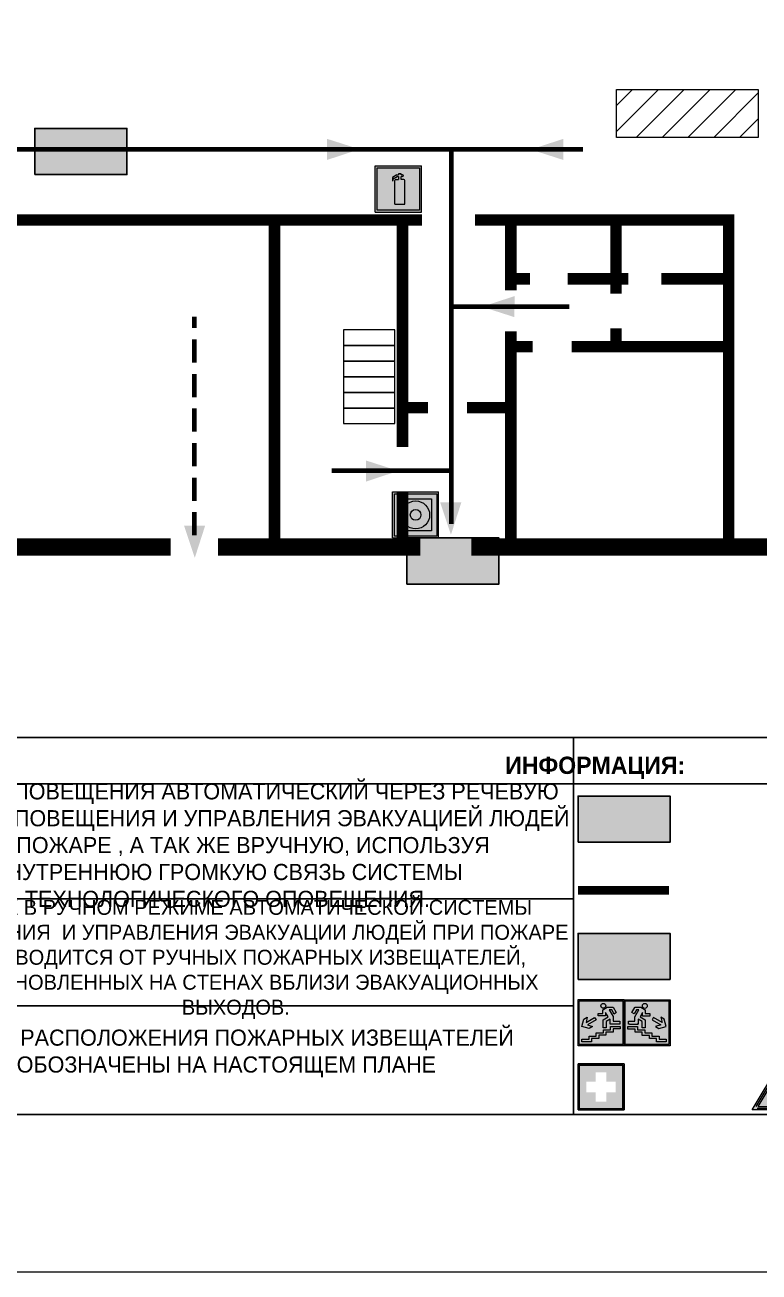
# Model space of a CAD drawing. Header units: millimetres. Extents: x 13810 to 67229, y 12374 to 21950.
# Drawn here: x 17640.9 to 17768.5, y 13755.1 to 13971.7 of the extents above; entities that cross this region are included whole.
import ezdxf

# ---------------------------------------------------------------- set-up
doc = ezdxf.new("R2010")
doc.units = ezdxf.units.MM
doc.linetypes.add('{ Wide Dash }', pattern=[12, 4, -2, 4, -2])
doc.layers.add('План_Штампы', color=7, linetype='Continuous')
doc.styles.add('обычный', font='arial.ttf')

# ---------------------------------------------------------------- blocks, each defined once
blk = doc.blocks.new('A$C3E6D3DDE')
at = {"lineweight": 5}
h = blk.add_hatch(color=40, dxfattribs=at)
h.paths.add_polyline_path([(24.1, 1.45), (16.46, -11.35), (31.74, -11.35)])
h.paths.add_polyline_path([(24.09, -0.46), (30.03, -10.41), (18.14, -10.41)], flags=16)
h.paths.add_polyline_path([(24.54, -3.08), (23.41, -6.02), (25.13, -5.01), (24.33, -8.5), (24.82, -8.27), (23.79, -9.86), (23.4, -8.04), (23.8, -8.43), (24.04, -6.29), (22.39, -7.25), (23.44, -3.08)], flags=0)
h = blk.add_hatch(color=256, dxfattribs=at)
h.paths.add_polyline_path([(24.37, 0.03, 0.567511), (23.82, 0.03), (17.59, -10.4, 0.582454), (17.86, -10.88), (30.32, -10.88, 0.582149), (30.6, -10.4)])
h.paths.add_polyline_path([(24.09, -0.46), (18.14, -10.41), (30.03, -10.41)], flags=16)
h.paths.add_polyline_path([(24.54, -3.08), (23.41, -6.02), (25.13, -5.01), (24.33, -8.5), (24.82, -8.27), (23.79, -9.86), (23.4, -8.04), (23.8, -8.43), (24.04, -6.29), (22.39, -7.25), (23.44, -3.08)], flags=0)
h = blk.add_hatch(color=40, dxfattribs=at)
h.paths.add_polyline_path([(24.09, -0.46), (18.14, -10.41), (30.03, -10.41)])
h.paths.add_polyline_path([(24.82, -8.27), (23.79, -9.86), (23.4, -8.04), (23.8, -8.43), (24.04, -6.29), (22.39, -7.25), (23.44, -3.08), (24.54, -3.08), (23.41, -6.02), (25.13, -5.01), (24.33, -8.5)], flags=16)
at = {"color": 40, "lineweight": 5}
for p, q in [((16.46, -11.35), (24.1, 1.45)), ((24.1, 1.45), (31.74, -11.35))]:
    blk.add_line(p, q, dxfattribs=at)
at = {"lineweight": 5}
for p, q in [((17.59, -10.4), (23.82, 0.03)), ((24.37, 0.03), (30.6, -10.4)), ((18.14, -10.41), (24.09, -0.46)), ((23.44, -3.08), (22.39, -7.25)), ((23.41, -6.02), (24.54, -3.08)), ((24.54, -3.08), (23.44, -3.08)), ((24.09, -0.46), (30.03, -10.41)), ((22.39, -7.25), (24.04, -6.29)), ((25.13, -5.01), (23.41, -6.02)), ((24.04, -6.29), (23.8, -8.43)), ((24.33, -8.5), (25.13, -5.01)), ((23.8, -8.43), (23.4, -8.04)), ((23.4, -8.04), (23.79, -9.86)), ((23.79, -9.86), (24.82, -8.27)), ((24.82, -8.27), (24.33, -8.5)), ((17.86, -10.88), (30.32, -10.88)), ((18.14, -10.41), (30.03, -10.41))]:
    blk.add_line(p, q, dxfattribs=at)
at = {"color": 50, "lineweight": 5}
blk.add_line((31.74, -11.35), (16.46, -11.35), dxfattribs=at)
blk = doc.blocks.new('A$C7B4425F7')
at = {"true_color": 0xffffff}
blk.add_hatch(color=7, dxfattribs=at).paths.add_polyline_path([(0, 0), (-16, 0), (-16, -8), (0, -8)])
h = blk.add_hatch(color=126)
h.paths.add_polyline_path([(-0.2, -0.2), (-15.8, -0.2), (-15.8, -7.8), (-0.2, -7.8)])
h.paths.add_polyline_path([(-11.76, -2.03), (-11.76, -3.66), (-11.17, -3.66, -0.568275), (-11.17, -6.18), (-12.58, -6.18), (-12.58, -2.03)], flags=16)
h.paths.add_polyline_path([(-13.33, -4.12, -0.495768), (-13.59, -6.18), (-15.03, -6.18), (-15.03, -2.03), (-13.59, -2.03, -0.487973)], flags=16)
h.paths.add_polyline_path([(-10.25, -2.03), (-9.48, -2.03), (-9.48, -6.18), (-10.25, -6.18)], flags=16)
h.paths.add_polyline_path([(-13.84, -3.69), (-14.24, -3.69), (-14.24, -3.03), (-13.9, -3.03, -0.692621)], flags=0)
h.paths.add_polyline_path([(-9.15, -2.03), (-8.4, -2.03), (-8.04, -3.07), (-7.68, -2.03), (-6.93, -2.03), (-7.64, -4.1), (-6.93, -6.18), (-7.68, -6.18), (-8.04, -5.14), (-8.4, -6.18), (-9.15, -6.18), (-8.44, -4.1)], flags=16)
h.paths.add_polyline_path([(-11.76, -4.46), (-11.42, -4.46, -0.692621), (-11.36, -5.12), (-11.76, -5.12)], flags=0)
h.paths.add_polyline_path([(-13.9, -5.2), (-14.24, -5.2), (-14.24, -4.55), (-13.84, -4.55, -0.708038)], flags=0)
edge = h.paths.add_edge_path(flags=16)
edge.add_ellipse((-5.51, -4.08), major_axis=(0, 2.05), ratio=0.586184, start_angle=0, end_angle=360)
edge = h.paths.add_edge_path(flags=0)
edge.add_ellipse((-5.51, -4.08), major_axis=(0, 1.14), ratio=0.454828, start_angle=0, end_angle=360)
h.paths.add_polyline_path([(-4.13, -4.96, 0.377264), (-3.48, -4.52, 0.0555), (-3.16, -2.03), (-1.66, -2.03), (-1.66, -4.96), (-0.96, -4.96), (-0.96, -7.01), (-1.75, -7.01), (-1.75, -6.18), (-3.3, -6.18), (-3.3, -7.02), (-4.13, -7.02)], flags=16)
h.paths.add_polyline_path([(-2.73, -2.91), (-2.28, -2.91), (-2.28, -4.96), (-3.05, -4.96, 0.079136)], flags=0)
at = {"color": 126}
blk.add_lwpolyline([(-16, -8), (0, -8), (0, 0), (-16, 0)], close=True, dxfattribs=at)
blk = doc.blocks.new('A$C18900ED3')
h = blk.add_hatch(color=126)
h.paths.add_polyline_path([(-0.18, -0.18), (-7.02, -0.18), (-7.02, -7.02), (-0.18, -7.02)])
h.paths.add_polyline_path([(-5.89, -4.46), (-5.89, -2.77), (-4.46, -2.77), (-4.46, -1.31), (-2.77, -1.31), (-2.77, -2.77), (-1.33, -2.77), (-1.33, -4.46), (-2.77, -4.46), (-2.77, -5.89), (-4.46, -5.89), (-4.46, -4.46)], flags=16)
at = {"color": 126}
for p, q in [((-7.2, 0), (-7.2, -7.2)), ((0, 0), (-7.2, 0)), ((0, -7.2), (0, 0)), ((-7.02, -7.02), (-7.02, -0.18)), ((-7.02, -0.18), (-0.18, -0.18)), ((-0.18, -0.18), (-0.18, -7.02)), ((-7.2, -7.2), (0, -7.2)), ((-0.18, -7.02), (-7.02, -7.02))]:
    blk.add_line(p, q, dxfattribs=at)
blk = doc.blocks.new('вниз 3')
at = {"lineweight": 0, "true_color": 0xffffff}
h = blk.add_hatch(color=7, dxfattribs=at)
h.dxf.hatch_style = 1
h.paths.add_polyline_path([(40997.5, -4475.69), (40997.25, -4475.28), (40995.76, -4476.15), (40995.97, -4475.23), (40995.39, -4475.56), (40995.05, -4476.83), (40996.33, -4477.17), (40996.91, -4476.83), (40996, -4476.55)], flags=0)
h.paths.add_polyline_path([(40999.81, -4473.95), (41000.22, -4473.95), (41000.64, -4474.67), (41001.03, -4474.43), (41000.46, -4473.49), (41000.42, -4473.49), (40999.43, -4473.49), (40998.68, -4473.92), (40998.68, -4474.57), (40997.88, -4474.57), (40997.88, -4475), (40999.14, -4475), (40999.14, -4474.43), (40999.14, -4474.38), (40999.59, -4475.15), (40998.72, -4475.67), (40998.72, -4477.06), (40999.24, -4477.06), (40999.24, -4475.96), (40999.95, -4475.56), (40999.95, -4476.43), (41001.61, -4476.43), (41001.61, -4475.88), (41000.47, -4475.88), (41000.47, -4475.12)], flags=0)
h.paths.add_polyline_path([(40999.2, -4473.24, 1), (40998.35, -4473.24, 1)], flags=0)
h.paths.add_polyline_path([(41000.46, -4477.26), (41001.69, -4477.26), (41001.69, -4476.84), (41000.03, -4476.84), (41000.03, -4477.39), (40998.78, -4477.39), (40998.78, -4477.95), (40997.53, -4477.95), (40997.53, -4478.5), (40996.29, -4478.5), (40996.29, -4479.06), (40995.05, -4479.06), (40995.05, -4479.48), (40995.29, -4479.48), (40996.72, -4479.48), (40996.72, -4478.92), (40997.97, -4478.92), (40997.97, -4478.36), (40999.2, -4478.36), (40999.2, -4477.81), (41000.46, -4477.81)], flags=0)
h.paths.add_polyline_path([(41002.37, -4472.17), (40994.37, -4472.17), (40994.37, -4480.17), (41002.37, -4480.17)])
h.paths.add_polyline_path([(41002.16, -4479.96), (40994.57, -4479.96), (40994.57, -4472.37), (41002.16, -4472.37)], flags=16)
h.paths.add_polyline_path([(41001.61, -4475.88), (41001.61, -4476.43), (40999.95, -4476.43), (40999.95, -4475.56), (40999.24, -4475.96), (40999.24, -4477.06), (40998.72, -4477.06), (40998.72, -4475.67), (40999.59, -4475.15), (40999.14, -4474.38), (40999.14, -4474.43), (40999.14, -4475), (40997.88, -4475), (40997.88, -4474.57), (40998.68, -4474.57), (40998.68, -4473.92), (40999.43, -4473.49), (41000.42, -4473.49), (41000.46, -4473.49), (41001.03, -4474.43), (41000.64, -4474.67), (41000.22, -4473.95), (40999.81, -4473.95), (41000.47, -4475.12), (41000.47, -4475.88)], flags=0)
h.paths.add_polyline_path([(41001.69, -4476.84), (41001.69, -4477.26), (41000.46, -4477.26), (41000.46, -4477.81), (40999.2, -4477.81), (40999.2, -4478.36), (40997.97, -4478.36), (40997.97, -4478.92), (40996.72, -4478.92), (40996.72, -4479.48), (40995.05, -4479.48), (40995.05, -4479.06), (40996.29, -4479.06), (40996.29, -4478.5), (40997.53, -4478.5), (40997.53, -4477.95), (40998.78, -4477.95), (40998.78, -4477.39), (41000.03, -4477.39), (41000.03, -4476.84)], flags=0)
h.paths.add_polyline_path([(40998.35, -4473.24, -1), (40999.2, -4473.24, -1)], flags=0)
h.paths.add_polyline_path([(40997.5, -4475.69), (40996, -4476.55), (40996.91, -4476.83), (40996.33, -4477.17), (40995.05, -4476.83), (40995.39, -4475.56), (40995.97, -4475.23), (40995.76, -4476.15), (40997.25, -4475.28)], flags=0)
at = {"lineweight": 0}
h = blk.add_hatch(color=126, dxfattribs=at)
h.dxf.hatch_style = 1
h.paths.add_polyline_path([(41002.16, -4472.37), (40994.57, -4472.37), (40994.57, -4479.96), (41002.16, -4479.96)])
h.paths.add_polyline_path([(40995.97, -4475.23), (40995.76, -4476.15), (40997.25, -4475.28), (40997.5, -4475.69), (40996, -4476.55), (40996.91, -4476.83), (40996.33, -4477.17), (40995.05, -4476.83), (40995.39, -4475.56)], flags=16)
h.paths.add_polyline_path([(40997.88, -4474.57), (40998.68, -4474.57), (40998.68, -4473.92), (40999.43, -4473.49), (41000.42, -4473.49), (41000.46, -4473.49), (41001.03, -4474.43), (41000.64, -4474.67), (41000.22, -4473.95), (40999.81, -4473.95), (41000.47, -4475.12), (41000.47, -4475.88), (41001.61, -4475.88), (41001.61, -4476.43), (40999.95, -4476.43), (40999.95, -4475.56), (40999.24, -4475.96), (40999.24, -4477.06), (40998.72, -4477.06), (40998.72, -4475.67), (40999.59, -4475.15), (40999.14, -4474.38), (40999.14, -4474.43), (40999.14, -4475), (40997.88, -4475)], flags=16)
h.paths.add_polyline_path([(40998.35, -4473.24, -1), (40999.2, -4473.24, -1)], flags=16)
h.paths.add_polyline_path([(40997.53, -4477.95), (40998.78, -4477.95), (40998.78, -4477.39), (41000.03, -4477.39), (41000.03, -4476.84), (41001.69, -4476.84), (41001.69, -4477.26), (41000.46, -4477.26), (41000.46, -4477.81), (40999.2, -4477.81), (40999.2, -4478.36), (40997.97, -4478.36), (40997.97, -4478.92), (40996.72, -4478.92), (40996.72, -4479.48), (40995.05, -4479.48), (40995.05, -4479.06), (40996.29, -4479.06), (40996.29, -4478.5), (40997.53, -4478.5)], flags=16)
at = {"lineweight": 0, "true_color": 0xffffff}
h = blk.add_hatch(color=7, dxfattribs=at)
h.dxf.hatch_style = 1
h.paths.add_polyline_path([(40999.2, -4473.24, 1), (40998.35, -4473.24, 1)])
h.paths.add_polyline_path([(40999.81, -4473.95), (41000.22, -4473.95), (41000.64, -4474.67), (41001.03, -4474.43), (41000.46, -4473.49), (41000.42, -4473.49), (40999.43, -4473.49), (40998.68, -4473.92), (40998.68, -4474.57), (40997.88, -4474.57), (40997.88, -4475), (40999.14, -4475), (40999.14, -4474.43), (40999.14, -4474.38), (40999.59, -4475.15), (40998.72, -4475.67), (40998.72, -4477.06), (40999.24, -4477.06), (40999.24, -4475.96), (40999.95, -4475.56), (40999.95, -4476.43), (41001.61, -4476.43), (41001.61, -4475.88), (41000.47, -4475.88), (41000.47, -4475.12)])
h.paths.add_polyline_path([(40999.2, -4477.81), (41000.46, -4477.81), (41000.46, -4477.26), (41001.69, -4477.26), (41001.69, -4476.84), (41000.03, -4476.84), (41000.03, -4477.39), (40998.78, -4477.39), (40998.78, -4477.95), (40997.53, -4477.95), (40997.53, -4478.5), (40996.29, -4478.5), (40996.29, -4479.06), (40995.05, -4479.06), (40995.05, -4479.48), (40995.29, -4479.48), (40996.72, -4479.48), (40996.72, -4478.92), (40997.97, -4478.92), (40997.97, -4478.36), (40999.2, -4478.36)])
h.paths.add_polyline_path([(40997.5, -4475.69), (40997.25, -4475.28), (40995.76, -4476.15), (40995.97, -4475.23), (40995.39, -4475.56), (40995.05, -4476.83), (40996.33, -4477.17), (40996.91, -4476.83), (40996, -4476.55)])
at = {"color": 126, "lineweight": 0}
for points in [[(40994.37, -4472.17), (41002.37, -4472.17), (41002.37, -4480.17), (40994.37, -4480.17)], [(40994.57, -4472.37), (41002.16, -4472.37), (41002.16, -4479.96), (40994.57, -4479.96)]]:
    blk.add_lwpolyline(points, close=True, dxfattribs=at)
for points in [[(40999.14, -4474.43), (40999.14, -4475), (40997.88, -4475), (40997.88, -4474.57), (40998.68, -4474.57), (40998.68, -4473.92), (40999.43, -4473.49), (41000.42, -4473.49), (41000.46, -4473.49), (41001.03, -4474.43), (41000.64, -4474.67), (41000.22, -4473.95), (40999.81, -4473.95), (41000.47, -4475.12), (41000.47, -4475.88), (41001.61, -4475.88), (41001.61, -4476.43), (40999.95, -4476.43), (40999.95, -4475.56), (40999.24, -4475.96), (40999.24, -4477.06), (40998.72, -4477.06), (40998.72, -4475.67), (40999.59, -4475.15), (40999.14, -4474.38), (40999.14, -4474.43)], [(40995.05, -4476.83), (40995.39, -4475.56), (40995.97, -4475.23), (40995.76, -4476.15), (40997.25, -4475.28), (40997.5, -4475.69), (40996, -4476.55), (40996.91, -4476.83), (40996.33, -4477.17), (40995.05, -4476.83)], [(40995.29, -4479.48), (40995.05, -4479.48), (40995.05, -4479.06), (40996.29, -4479.06), (40996.29, -4478.5), (40997.53, -4478.5), (40997.53, -4477.95), (40998.78, -4477.95), (40998.78, -4477.39), (41000.03, -4477.39), (41000.03, -4476.84), (41001.69, -4476.84), (41001.69, -4477.26), (41000.46, -4477.26), (41000.46, -4477.81), (40999.2, -4477.81), (40999.2, -4478.36), (40997.97, -4478.36), (40997.97, -4478.92), (40996.72, -4478.92), (40996.72, -4479.48), (40995.05, -4479.48)]]:
    blk.add_lwpolyline(points, dxfattribs=at)
blk.add_circle((40998.77, -4473.24), 0.426, dxfattribs=at)
blk = doc.blocks.new('вниз')
at = {"lineweight": 0, "true_color": 0xffffff}
h = blk.add_hatch(color=7, dxfattribs=at)
h.dxf.hatch_style = 1
h.paths.add_polyline_path([(40994.51, -4472.22), (40986.51, -4472.22), (40986.51, -4480.22), (40994.51, -4480.22)])
h.paths.add_polyline_path([(40994.31, -4472.42), (40994.31, -4480.01), (40986.71, -4480.01), (40986.71, -4472.42)], flags=16)
h.paths.add_polyline_path([(40988.43, -4473.53), (40989.43, -4473.53), (40990.19, -4473.96), (40990.19, -4474.6), (40991, -4474.6), (40991, -4475.06), (40989.73, -4475.06), (40989.73, -4474.46), (40989.3, -4475.18), (40990.17, -4475.7), (40990.17, -4477.11), (40989.63, -4477.11), (40989.63, -4476.01), (40988.94, -4475.59), (40988.94, -4476.46), (40988.94, -4476.46), (40987.47, -4476.46), (40987.26, -4476.46), (40987.26, -4475.92), (40988.4, -4475.92), (40988.4, -4475.2), (40989.1, -4473.99), (40988.66, -4473.99), (40988.24, -4474.7), (40987.86, -4474.47), (40988.41, -4473.56)], flags=0)
h.paths.add_polyline_path([(40990.55, -4473.29, -1), (40989.69, -4473.29, -1)], flags=0)
h.paths.add_polyline_path([(40988.85, -4476.89), (40988.85, -4477.43), (40990.1, -4477.43), (40990.1, -4477.99), (40991.34, -4477.99), (40991.34, -4478.54), (40992.59, -4478.54), (40992.59, -4479.09), (40993.83, -4479.09), (40993.83, -4479.52), (40992.17, -4479.52), (40992.17, -4478.97), (40990.91, -4478.97), (40990.91, -4478.41), (40989.68, -4478.41), (40989.68, -4477.86), (40988.43, -4477.86), (40988.43, -4477.31), (40987.6, -4477.31), (40987.18, -4477.31), (40987.18, -4476.89)], flags=0)
h.paths.add_polyline_path([(40991.61, -4475.33), (40993.12, -4476.2), (40992.9, -4475.27), (40993.48, -4475.6), (40993.83, -4476.88), (40992.56, -4477.22), (40991.97, -4476.88), (40992.9, -4476.61), (40991.38, -4475.74), (40991.58, -4475.39)], flags=0)
h.paths.add_polyline_path([(40990.19, -4473.96), (40989.43, -4473.53), (40988.43, -4473.53), (40988.41, -4473.56), (40987.86, -4474.47), (40988.24, -4474.7), (40988.66, -4473.99), (40989.1, -4473.99), (40988.4, -4475.2), (40988.4, -4475.92), (40987.26, -4475.92), (40987.26, -4476.46), (40987.47, -4476.46), (40988.94, -4476.46), (40988.94, -4476.27), (40988.94, -4475.59), (40989.63, -4476.01), (40989.63, -4477.11), (40990.17, -4477.11), (40990.17, -4475.7), (40989.3, -4475.18), (40989.73, -4474.46), (40989.73, -4475.06), (40991, -4475.06), (40991, -4474.6), (40990.19, -4474.6)], flags=0)
h.paths.add_polyline_path([(40990.55, -4473.29, 1), (40989.69, -4473.29, 1)], flags=0)
h.paths.add_polyline_path([(40991.61, -4475.33), (40991.58, -4475.39), (40991.38, -4475.74), (40992.9, -4476.61), (40991.97, -4476.88), (40992.56, -4477.22), (40993.83, -4476.88), (40993.48, -4475.6), (40992.9, -4475.27), (40993.12, -4476.2)], flags=0)
h.paths.add_polyline_path([(40990.1, -4477.43), (40988.85, -4477.43), (40988.85, -4476.89), (40987.18, -4476.89), (40987.18, -4477.31), (40987.6, -4477.31), (40988.43, -4477.31), (40988.43, -4477.86), (40989.68, -4477.86), (40989.68, -4478.41), (40990.91, -4478.41), (40990.91, -4478.97), (40992.17, -4478.97), (40992.17, -4479.52), (40993.83, -4479.52), (40993.83, -4479.09), (40992.59, -4479.09), (40992.59, -4478.54), (40991.34, -4478.54), (40991.34, -4477.99), (40990.1, -4477.99)], flags=0)
at = {"lineweight": 0}
h = blk.add_hatch(color=126, dxfattribs=at)
h.dxf.hatch_style = 1
h.paths.add_polyline_path([(40994.31, -4472.42), (40986.71, -4472.42), (40986.71, -4480.01), (40994.31, -4480.01)])
h.paths.add_polyline_path([(40988.43, -4473.53), (40989.43, -4473.53), (40990.19, -4473.96), (40990.19, -4474.6), (40991, -4474.6), (40991, -4475.06), (40989.73, -4475.06), (40989.73, -4474.46), (40989.3, -4475.18), (40990.17, -4475.7), (40990.17, -4477.11), (40989.63, -4477.11), (40989.63, -4476.01), (40988.94, -4475.59), (40988.94, -4476.46), (40988.94, -4476.46), (40987.47, -4476.46), (40987.26, -4476.46), (40987.26, -4475.92), (40988.4, -4475.92), (40988.4, -4475.2), (40989.1, -4473.99), (40988.66, -4473.99), (40988.24, -4474.7), (40987.86, -4474.47), (40988.41, -4473.56)], flags=16)
h.paths.add_polyline_path([(40990.55, -4473.29, -1), (40989.69, -4473.29, -1)], flags=16)
h.paths.add_polyline_path([(40988.85, -4476.89), (40988.85, -4477.43), (40990.1, -4477.43), (40990.1, -4477.99), (40991.34, -4477.99), (40991.34, -4478.54), (40992.59, -4478.54), (40992.59, -4479.09), (40993.83, -4479.09), (40993.83, -4479.52), (40992.17, -4479.52), (40992.17, -4478.97), (40990.91, -4478.97), (40990.91, -4478.41), (40989.68, -4478.41), (40989.68, -4477.86), (40988.43, -4477.86), (40988.43, -4477.31), (40987.6, -4477.31), (40987.18, -4477.31), (40987.18, -4476.89)], flags=16)
h.paths.add_polyline_path([(40991.61, -4475.33), (40993.12, -4476.2), (40992.9, -4475.27), (40993.48, -4475.6), (40993.83, -4476.88), (40992.56, -4477.22), (40991.97, -4476.88), (40992.9, -4476.61), (40991.38, -4475.74), (40991.58, -4475.39)], flags=16)
at = {"lineweight": 0, "true_color": 0xffffff}
h = blk.add_hatch(color=7, dxfattribs=at)
h.dxf.hatch_style = 1
h.paths.add_polyline_path([(40989.73, -4474.46), (40989.73, -4475.06), (40991, -4475.06), (40991, -4474.6), (40990.19, -4474.6), (40990.19, -4473.96), (40989.43, -4473.53), (40988.43, -4473.53), (40988.41, -4473.56), (40987.86, -4474.47), (40988.24, -4474.7), (40988.66, -4473.99), (40989.1, -4473.99), (40988.4, -4475.2), (40988.4, -4475.92), (40987.26, -4475.92), (40987.26, -4476.46), (40987.47, -4476.46), (40988.94, -4476.46), (40988.94, -4475.59), (40989.63, -4476.01), (40989.63, -4477.11), (40990.17, -4477.11), (40990.17, -4475.7), (40989.3, -4475.18)])
h.paths.add_polyline_path([(40989.69, -4473.29, 1), (40990.55, -4473.29, 1)])
h.paths.add_polyline_path([(40991.61, -4475.33), (40991.58, -4475.39), (40991.38, -4475.74), (40992.9, -4476.61), (40991.97, -4476.88), (40992.56, -4477.22), (40993.83, -4476.88), (40993.48, -4475.6), (40992.9, -4475.27), (40993.12, -4476.2)])
h.paths.add_polyline_path([(40990.1, -4477.43), (40988.85, -4477.43), (40988.85, -4476.89), (40987.18, -4476.89), (40987.18, -4477.31), (40987.6, -4477.31), (40988.43, -4477.31), (40988.43, -4477.86), (40989.68, -4477.86), (40989.68, -4478.41), (40990.91, -4478.41), (40990.91, -4478.97), (40992.17, -4478.97), (40992.17, -4479.52), (40993.83, -4479.52), (40993.83, -4479.09), (40992.59, -4479.09), (40992.59, -4478.54), (40991.34, -4478.54), (40991.34, -4477.99), (40990.1, -4477.99)])
at = {"color": 126, "lineweight": 0}
for points in [[(40986.51, -4472.22), (40994.51, -4472.22), (40994.51, -4480.22), (40986.51, -4480.22)], [(40986.71, -4472.42), (40994.31, -4472.42), (40994.31, -4480.01), (40986.71, -4480.01)]]:
    blk.add_lwpolyline(points, close=True, dxfattribs=at)
for points in [[(40987.47, -4476.46), (40987.26, -4476.46), (40987.26, -4475.92), (40988.4, -4475.92), (40988.4, -4475.2), (40989.1, -4473.99), (40988.66, -4473.99), (40988.24, -4474.7), (40987.86, -4474.47), (40988.41, -4473.56), (40988.43, -4473.53), (40989.43, -4473.53), (40990.19, -4473.96), (40990.19, -4474.6), (40991, -4474.6), (40991, -4475.06), (40989.73, -4475.06), (40989.73, -4474.46), (40989.3, -4475.18), (40990.17, -4475.7), (40990.17, -4477.11), (40989.63, -4477.11), (40989.63, -4476.01), (40988.94, -4475.59), (40988.94, -4476.46)], [(40991.58, -4475.39), (40991.38, -4475.74), (40992.9, -4476.61), (40991.97, -4476.88), (40992.56, -4477.22), (40993.83, -4476.88), (40993.48, -4475.6), (40992.9, -4475.27), (40993.12, -4476.2), (40991.61, -4475.33), (40991.58, -4475.39)], [(40987.6, -4477.31), (40987.18, -4477.31), (40987.18, -4476.89), (40988.85, -4476.89), (40988.85, -4477.43), (40990.1, -4477.43), (40990.1, -4477.99), (40991.34, -4477.99), (40991.34, -4478.54), (40992.59, -4478.54), (40992.59, -4479.09), (40993.83, -4479.09), (40993.83, -4479.52), (40992.17, -4479.52), (40992.17, -4478.97), (40990.91, -4478.97), (40990.91, -4478.41), (40989.68, -4478.41), (40989.68, -4477.86), (40988.43, -4477.86), (40988.43, -4477.31), (40987.6, -4477.31)], [(40987.47, -4476.46), (40988.94, -4476.46), (40988.94, -4476.27)]]:
    blk.add_lwpolyline(points, dxfattribs=at)
blk.add_circle((40990.12, -4473.29), 0.432, dxfattribs=at)
blk = doc.blocks.new('A$C32E8229D')
at = {"true_color": 0xffffff}
blk.add_hatch(color=7, dxfattribs=at).paths.add_polyline_path([(0, 0), (0, -8), (16, -8), (16, 0)])
h = blk.add_hatch(color=126)
h.paths.add_polyline_path([(0.2, -0.2), (15.8, -0.2), (15.8, -7.8), (0.2, -7.8)])
h.paths.add_polyline_path([(13.49, -2.05), (12.08, -2.05), (11.37, -2.63, 0.162397), (11.29, -2.84), (11.29, -3.63), (10.35, -3.63), (10.35, -4.05), (11.68, -4.05), (11.68, -3.48), (12.26, -4.28), (11.29, -5.1), (11.29, -6.78), (11.85, -6.78), (11.85, -5.44), (12.8, -4.64), (12.8, -5.94), (14.46, -5.94), (14.46, -5.39), (13.45, -5.39), (13.45, -3.97), (12.46, -2.59), (13.15, -2.59), (13.69, -3.34), (14.18, -3)], flags=16)
h.paths.add_polyline_path([(10.74, -1.82, 1), (11.8, -1.82, 1)], flags=16)
h.paths.add_polyline_path([(9.39, -3.59), (5.99, -3.59), (6.56, -3.03), (5.91, -3.03), (5.1, -3.83), (5.91, -4.64), (6.56, -4.64), (5.99, -4.09), (9.39, -4.09)], flags=16)
h.paths.add_polyline_path([(4.29, -1.08), (1.72, -1.08), (1.72, -6.6), (4.29, -6.6)], flags=16)
at = {"color": 126}
blk.add_lwpolyline([(16, -8), (0, -8), (0, 0), (16, 0)], close=True, dxfattribs=at)
blk = doc.blocks.new('A$C3AD82952')
at = {"true_color": 0xf5f5ff}
h = blk.add_hatch(color=7, dxfattribs=at)
h.dxf.hatch_style = 1
h.paths.add_polyline_path([(8.21, 8.73, 0.414214), (7.89, 9.05), (7.22, 9.05), (7.22, 9.92), (7.59, 9.92, 1), (7.57, 10.36), (7.22, 10.36), (7.22, 10.6), (6.43, 10.6), (6.43, 10.36), (6.01, 10.36), (4.74, 9.59), (4.74, 8.69), (4.98, 8.73), (4.98, 9.26), (6.12, 9.91), (6.43, 9.91), (6.43, 9.05), (5.76, 9.05, 0.414214), (5.44, 8.73), (5.44, 2.2), (8.21, 2.2)], flags=0)
h.paths.add_polyline_path([(12.8, 12.8), (0, 12.8), (0, 0), (12.8, 0)])
h.paths.add_polyline_path([(0.51, 12.29), (12.29, 12.29), (12.29, 0.51), (0.51, 0.51)], flags=16)
h.paths.add_polyline_path([(4.74, 9.59), (6.01, 10.36), (6.43, 10.36), (6.43, 10.6), (7.22, 10.6), (7.22, 10.36), (7.59, 10.36, -0.94586), (7.59, 9.92), (7.22, 9.92), (7.22, 9.05), (7.89, 9.05, -0.414214), (8.21, 8.73), (8.21, 2.2), (5.44, 2.2), (5.44, 8.73, -0.414214), (5.76, 9.05), (6.43, 9.05), (6.43, 9.91), (6.12, 9.91), (4.98, 9.26), (4.98, 8.73), (4.74, 8.69)], flags=0)
h = blk.add_hatch(color=242)
h.dxf.hatch_style = 1
h.paths.add_polyline_path([(12.29, 12.29), (0.51, 12.29), (0.51, 0.51), (12.29, 0.51)])
h.paths.add_polyline_path([(4.74, 8.69), (4.74, 9.59), (6.01, 10.36), (6.43, 10.36), (6.43, 10.6), (7.22, 10.6), (7.22, 10.36), (7.59, 10.36, -0.94586), (7.59, 9.92), (7.22, 9.92), (7.22, 9.05), (7.89, 9.05, -0.414214), (8.21, 8.73), (8.21, 2.2), (5.44, 2.2), (5.44, 8.73, -0.414214), (5.76, 9.05), (6.43, 9.05), (6.43, 9.91), (6.12, 9.91), (4.98, 9.26), (4.98, 8.73)], flags=16)
h = blk.add_hatch(color=7, dxfattribs=at)
h.dxf.hatch_style = 1
h.paths.add_polyline_path([(8.21, 8.73, 0.414214), (7.89, 9.05), (7.22, 9.05), (7.22, 9.92), (7.59, 9.92, 1), (7.57, 10.36), (7.22, 10.36), (7.22, 10.6), (6.43, 10.6), (6.43, 10.36), (6.01, 10.36), (4.74, 9.59), (4.74, 8.69), (4.98, 8.73), (4.98, 9.26), (6.12, 9.91), (6.43, 9.91), (6.43, 9.05), (5.76, 9.05, 0.414214), (5.44, 8.73), (5.44, 2.2), (8.21, 2.2)])
at = {"color": 242, "lineweight": 5}
for p, q in [((0, 0), (0, 12.8)), ((0, 12.8), (12.8, 12.8)), ((7.22, 10.6), (6.43, 10.6)), ((6.43, 10.6), (6.43, 10.36)), ((7.22, 10.36), (7.22, 10.6)), ((12.8, 0), (12.8, 12.8)), ((6.01, 10.36), (4.74, 9.59)), ((4.74, 9.59), (4.74, 8.69)), ((4.74, 8.69), (4.98, 8.73)), ((4.98, 9.26), (6.12, 9.91)), ((4.98, 8.73), (4.98, 9.26)), ((5.44, 2.2), (5.44, 8.73)), ((5.76, 9.05), (6.43, 9.05)), ((6.01, 10.36), (6.43, 10.36)), ((6.12, 9.91), (6.43, 9.91)), ((6.43, 9.91), (6.43, 9.05)), ((7.59, 10.36), (7.22, 10.36)), ((7.22, 9.05), (7.22, 9.92)), ((7.59, 9.92), (7.22, 9.92)), ((7.89, 9.05), (7.22, 9.05)), ((8.21, 2.2), (8.21, 8.73)), ((0, 0), (12.8, 0)), ((5.44, 2.2), (8.21, 2.2))]:
    blk.add_line(p, q, dxfattribs=at)
blk.add_lwpolyline([(0.51, 12.29), (12.29, 12.29), (12.29, 0.51), (0.51, 0.51)], close=True, dxfattribs=at)
for centre, radius, start, end in [((5.76, 8.73), 0.32, 90, 180), ((7.58, 10.14), 0.223, 273.1875, 86.8125), ((7.89, 8.73), 0.32, 0, 90)]:
    blk.add_arc(centre, radius, start, end, dxfattribs=at)
blk = doc.blocks.new('A$C54414219')
at = {"true_color": 0xffffff}
h = blk.add_hatch(color=7, dxfattribs=at)
h.paths.add_polyline_path([(2.39, -9.45), (2.39, -18.3), (11.23, -18.3), (11.23, -9.45)], flags=0)
h.paths.add_polyline_path([(10.71, -13.87, -1), (2.92, -13.87, -1)], flags=0)
h.paths.add_polyline_path([(8.3, -13.87, -1), (5.33, -13.87, -1)], flags=0)
h.paths.add_polyline_path([(0.41, -7.47), (0.41, -20.27), (13.21, -20.27), (13.21, -7.47)])
h.paths.add_polyline_path([(0.92, -19.77), (12.71, -19.77), (12.71, -7.98), (0.92, -7.98)], flags=16)
h.paths.add_polyline_path([(11.23, -9.45), (11.23, -18.3), (2.39, -18.3), (2.39, -9.45)], flags=0)
at = {"lineweight": 5}
h = blk.add_hatch(color=242, dxfattribs=at)
h.paths.add_polyline_path([(12.71, -7.98), (0.92, -7.98), (0.92, -19.77), (12.71, -19.77)])
h.paths.add_polyline_path([(11.23, -18.3), (2.39, -18.3), (2.39, -9.45), (11.23, -9.45)], flags=16)
h.paths.add_polyline_path([(10.71, -13.87, -1), (2.92, -13.87, -1)], flags=0)
h.paths.add_polyline_path([(8.3, -13.87, -1), (5.33, -13.87, -1)], flags=0)
at = {"true_color": 0xffffff}
h = blk.add_hatch(color=7, dxfattribs=at)
h.paths.add_polyline_path([(2.39, -9.45), (2.39, -18.3), (11.23, -18.3), (11.23, -9.45)])
h.paths.add_polyline_path([(10.71, -13.87, -1), (2.92, -13.87, -1)], flags=16)
h.paths.add_polyline_path([(8.3, -13.87, -1), (5.33, -13.87, -1)], flags=0)
at = {"lineweight": 5}
h = blk.add_hatch(color=242, dxfattribs=at)
h.paths.add_polyline_path([(2.92, -13.87, 1), (10.71, -13.87, 1)])
h.paths.add_polyline_path([(8.3, -13.87, -1), (5.33, -13.87, -1)], flags=16)
at = {"color": 242, "lineweight": 5}
for p, q in [((0.41, -20.27), (0.41, -7.47)), ((0.41, -7.47), (13.21, -7.47)), ((0.41, -7.47), (13.21, -7.47)), ((13.21, -20.27), (13.21, -7.47)), ((0.41, -20.27), (13.21, -20.27))]:
    blk.add_line(p, q, dxfattribs=at)
for points in [[(0.92, -7.98), (12.71, -7.98), (12.71, -19.77), (0.92, -19.77)], [(2.39, -9.45), (11.23, -9.45), (11.23, -18.3), (2.39, -18.3)]]:
    blk.add_lwpolyline(points, close=True, dxfattribs=at)
for radius in [3.89, 1.49]:
    blk.add_circle((6.81, -13.87), radius, dxfattribs=at)

msp = doc.modelspace()

# ---------------------------------------------------------------- hatches: boundary and pattern name
at = {"lineweight": 0}
h = msp.add_hatch(dxfattribs=at)
h.set_pattern_fill('ANSI31', color=256)
h.set_pattern_definition([(45, (-3413.9702, 12354.5162), (-2.24506403, 2.24506403), [])])
h.paths.add_polyline_path([(17469.34, 13927.5), (17424.84, 13927.5), (17424.84, 13915.49), (17469.34, 13915.49)])
h.paths.add_polyline_path([(17469.34, 13905.97), (17424.84, 13905.97), (17424.84, 13893.96), (17469.34, 13893.96)])
h.paths.add_polyline_path([(17594.52, 13929.44), (17513.22, 13929.44), (17513.22, 13917.43), (17594.52, 13917.43)])
h.paths.add_polyline_path([(17594.52, 13904.75), (17532.82, 13904.75), (17532.82, 13892.74), (17594.52, 13892.74)])
h.paths.add_polyline_path([(17570.1, 13960.87), (17560.81, 13960.87), (17560.81, 13948.62), (17570.1, 13948.62)])
h.paths.add_polyline_path([(17674.93, 13986.99), (17667.47, 13986.99), (17667.47, 13973.61), (17674.93, 13973.61)])
h.paths.add_polyline_path([(17682.39, 13986.99), (17674.93, 13986.99), (17674.93, 13973.61), (17682.39, 13973.61)])
h.paths.add_polyline_path([(17726.42, 13986.99), (17718.96, 13986.99), (17718.96, 13973.61), (17726.42, 13973.61)])
h.paths.add_polyline_path([(17768.34, 13960.46), (17743.69, 13960.46), (17743.69, 13952.13), (17768.34, 13952.13)])
h.paths.add_polyline_path([(17800.64, 13958.78, 1), (17779.48, 13958.78, 1)])
h.paths.add_polyline_path([(17807.53, 13987.44), (17794.15, 13987.44), (17794.15, 13979.98), (17807.53, 13979.98)])
h.paths.add_polyline_path([(17807.53, 13994.9), (17794.15, 13994.9), (17794.15, 13987.44), (17807.53, 13987.44)])

# ---------------------------------------------------------------- linework, layer by layer
at = {"color": 126, "lineweight": 0, "true_color": 0x008754}
msp.add_lwpolyline([(17301.58, 14150.12), (17901.58, 14150.12), (17901.58, 13755.12), (17301.58, 13755.12)], close=True, dxfattribs=at)
at = {"lineweight": 0}
for points in [[(17743.69, 13960.46), (17768.34, 13960.46), (17768.34, 13952.13), (17743.69, 13952.13)], [(17696.28, 13916.01), (17705.19, 13916.01), (17705.19, 13918.72), (17696.28, 13918.72)], [(17696.28, 13913.29), (17705.19, 13913.29), (17705.19, 13916.01), (17696.28, 13916.01)], [(17696.28, 13910.58), (17705.19, 13910.58), (17705.19, 13913.29), (17696.28, 13913.29)], [(17696.28, 13907.87), (17705.19, 13907.87), (17705.19, 13910.58), (17696.28, 13910.58)], [(17696.28, 13905.15), (17705.19, 13905.15), (17705.19, 13907.87), (17696.28, 13907.87)], [(17696.28, 13902.44), (17705.19, 13902.44), (17705.19, 13905.15), (17696.28, 13905.15)]]:
    msp.add_lwpolyline(points, close=True, dxfattribs=at)
at = {"color": 126, "lineweight": 100, "true_color": 0x008754}
for points in [[(17578.52, 13950.08), (17737.85, 13950.08)], [(17714.98, 13950.08), (17714.98, 13885.03)], [(17714.98, 13922.76), (17735.46, 13922.76)], [(17714.98, 13894.27), (17694.21, 13894.27)]]:
    msp.add_lwpolyline(points, dxfattribs=at)
at = {"lineweight": 0}
for points, const_width in [([(17611.48, 13937.81), (17709.9, 13937.81)], 2), ([(17684.26, 13881.02), (17684.26, 13937.81)], 2), ([(17706.5, 13937.81), (17706.5, 13898.4)], 2), ([(17719.12, 13937.81), (17763.18, 13937.81), (17763.18, 13882.16)], 2), ([(17725.33, 13937.81), (17725.33, 13925.61)], 2), ([(17743.6, 13937.81), (17743.6, 13925.01)], 2), ([(17725.33, 13927.59), (17728.66, 13927.59)], 2), ([(17735.21, 13927.59), (17745.73, 13927.59)], 2), ([(17763.18, 13927.59), (17751.48, 13927.59)], 2), ([(17725.33, 13881.02), (17725.33, 13918.49)], 2), ([(17743.6, 13915.81), (17743.6, 13918.99)], 2), ([(17725.33, 13915.81), (17729.12, 13915.81)], 2), ([(17763.18, 13915.81), (17735.93, 13915.81)], 2), ([(17706.5, 13905.21), (17710.93, 13905.21)], 2), ([(17725.33, 13905.21), (17717.73, 13905.21)], 2), ([(17706.5, 13881.02), (17706.5, 13890.51)], 2), ([(17509.41, 13881.02), (17666.24, 13881.02)], 3), ([(17674.46, 13881.02), (17709.62, 13881.02)], 3), ([(17718.46, 13881.02), (17772.69, 13881.02)], 3)]:
    msp.add_lwpolyline(points, dxfattribs=dict(at, const_width=const_width))
at = {"color": 126, "linetype": '{ Wide Dash }', "lineweight": 100, "true_color": 0x008754}
msp.add_lwpolyline([(17670.35, 13883.05), (17670.35, 13921)], dxfattribs=at)
for points in [[(17614.48, 13847.94), (17736.2, 13847.94), (17736.2, 13782.49), (17614.48, 13782.49)], [(17614.48, 13847.94), (17736.2, 13847.94), (17736.2, 13839.89), (17614.48, 13839.89)], [(17736.2, 13839.89), (17879.96, 13839.89), (17879.96, 13847.94), (17736.2, 13847.94)], [(17614.48, 13839.89), (17736.2, 13839.89), (17736.2, 13819.9), (17614.48, 13819.9)], [(17736.2, 13839.89), (17879.96, 13839.89), (17879.96, 13782.49), (17736.2, 13782.49)], [(17736.2, 13819.9), (17614.48, 13819.9), (17614.48, 13801.32), (17736.2, 13801.32)]]:
    msp.add_lwpolyline(points, close=True)
at = {"color": 126, "lineweight": 80, "true_color": 0x008754, "const_width": 1.5}
msp.add_lwpolyline([(17752.8, 13821.39), (17737.01, 13821.39)], dxfattribs=at)
at = {"layer": 'План_Штампы', "color": 126, "true_color": 0x008754}
for points in [[(17693.42, 13948.23), (17693.42, 13951.89), (17699.05, 13950.09)], [(17734.44, 13951.89), (17734.44, 13948.23), (17728.82, 13950.04)], [(17725.98, 13924.59), (17725.97, 13920.93), (17720.35, 13922.73)], [(17700.18, 13892.38), (17700.18, 13896.04), (17705.8, 13894.23)], [(17713.07, 13888.76), (17716.74, 13888.76), (17714.93, 13883.14)], [(17668.56, 13884.74), (17672.23, 13884.74), (17670.42, 13879.12)]]:
    msp.add_solid(points, dxfattribs=at)

# ---------------------------------------------------------------- block references
for name, p, xscale, yscale, zscale in [('A$C3AD82952', (17701.79, 13939.18), 0.625, 0.625, 0.625), ('A$C54414219', (17704.54, 13895.26), 0.625, 0.625, 0.625), ('A$C18900ED3', (17745.01, 13791.27), 1.111111111007631, 1.111111111007631, 1.111111111007631), ('A$C3E6D3DDE', (17756.99, 13790.36), 0.625, 0.625, 0.625)]:
    msp.add_blockref(name, p, dxfattribs=dict(xscale=xscale, yscale=yscale, zscale=zscale))
at = {"color": 126, "true_color": 0x008754}
for name, p in [('вниз 3', (-23257.36, 18274.59)), ('вниз', (-23241.5, 18274.63)), ('вниз', (-23241.5, 18274.63))]:
    msp.add_blockref(name, p, dxfattribs=at)
at = {"layer": 'План_Штампы', "color": 126, "true_color": 0x008754, "xscale": -1}
for p in [(17658.62, 13953.69), (17753.01, 13813.93)]:
    msp.add_blockref('A$C32E8229D', p, dxfattribs=at)
at = {"layer": 'План_Штампы'}
for p in [(17723.28, 13882.59), (17753.01, 13837.76)]:
    msp.add_blockref('A$C7B4425F7', p, dxfattribs=at)

# ---------------------------------------------------------------- texts
at = {"lineweight": 0, "attachment_point": 5, "style": 'обычный'}
for s, insert, char_height, width in [('{\\fProxima Nova Rg|b1|i0|c204|p2;ИНФОРМАЦИЯ:\\H1.1997x; }', (17740, 13842.68), 3, 175.1736), ('{\\fProxima Nova Rg|b0|i0|c204|p2;СПОСОБ ОПОВЕЩЕНИЯ АВТОМАТИЧЕСКИЙ ЧЕРЕЗ РЕЧЕВУЮ СИСТЕМУ ОПОВЕЩЕНИЯ И УПРАВЛЕНИЯ ЭВАКУАЦИЕЙ ЛЮДЕЙ ПРИ ПОЖАРЕ , А ТАК ЖЕ ВРУЧНУЮ, ИСПОЛЬЗУЯ ВНУТРЕННЮЮ ГРОМКУЮ СВЯЗЬ СИСТЕМЫ ТЕХНОЛОГИЧЕСКОГО ОПОВЕЩЕНИЯ.}', (17676.1, 13828.85), 2.8, 118.5618), ('{\\fProxima Nova Rg|b0|i0|c204|p2;\\P\\pt7.8;ЗАПУСК В РУЧНОМ РЕЖИМЕ АВТОМАТИЧЕСКОЙ СИСТЕМЫ ОПОВЕЩЕНИЯ  И УПРАВЛЕНИЯ ЭВАКУАЦИИ ЛЮДЕЙ ПРИ ПОЖАРЕ ПРОИЗВОДИТСЯ ОТ РУЧНЫХ ПОЖАРНЫХ ИЗВЕЩАТЕЛЕЙ, УСТАНАНОВЛЕННЫХ НА СТЕНАХ ВБЛИЗИ ЭВАКУАЦИОННЫХ ВЫХОДОВ. }', (17677.55, 13811.57), 2.6, 121.7868), ('\\pt8.4;{\\fProxima Nova Rg|b0|i0|c204|p2;\\PМЕСТА РАСПОЛОЖЕНИЯ ПОЖАРНЫХ ИЗВЕЩАТЕЛЕЙ ОБОЗНАЧЕНЫ НА НАСТОЯЩЕМ ПЛАНЕ}', (17675.91, 13795.42), 2.8, 118.5618)]:
    msp.add_mtext(s, dxfattribs=dict(at, insert=insert, char_height=char_height, width=width))

doc.saveas('drawing.dxf')
